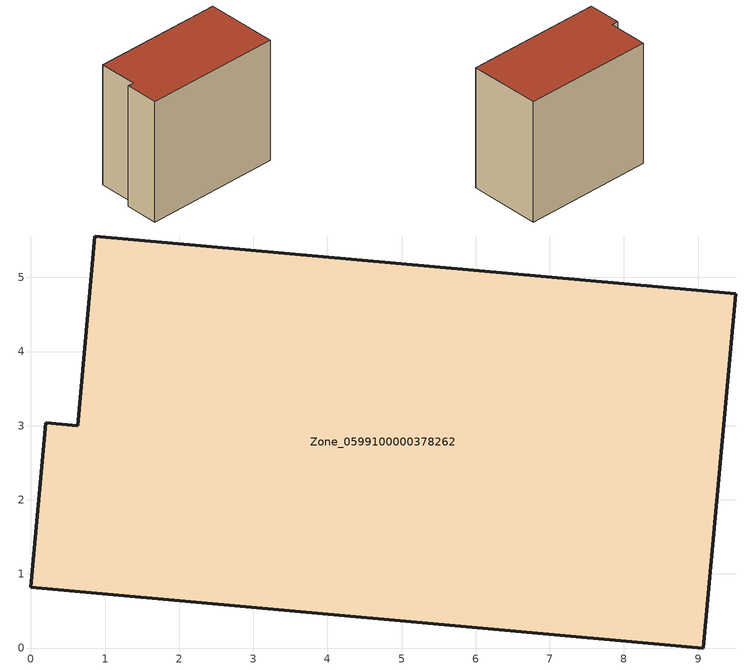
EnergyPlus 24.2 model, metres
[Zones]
Zone_0599100000378262
 floor ground (C_G): 9.51,4.78 9.07,0 0,0.82 0.2,3.04 0.63,3 0.86,5.56 z0
 wall outside (C_F): 0.63,3 0.2,3.04 0,0.82 9.07,0 9.51,4.78 0.86,5.56 0.63,3 z0:8.35
 roof outside (C_R): 9.07,0 9.51,4.78 0.86,5.56 0.63,3 0.2,3.04 0,0.82 z8.35
[BUILDING]
Pand.0599100000378262: North Axis=0; Terrain=City; Loads Convergence Tolerance Value=0.04; Temperature Convergence Tolerance Value=0.4; Solar Distribution=FullExterior; Maximum Number of Warmup Days=25; Minimum Number of Warmup Days=1
[Site:Location]
Rotterdam.The.Hague.AP_ZH_NLD Design_Conditions: Latitude=51.96; Longitude=4.45; Time Zone=1; Elevation=-4.5
[SITE:GROUNDTEMPERATURE:BUILDINGSURFACE]
18, 18, 18, 18, 18, 18, 18, 18, 18, 18, 18, 18
[MATERIAL] Thermal Absorptance=0.9; Solar Absorptance=0.7; Visible Absorptance=0.7
Name | Roughness | Thickness | Conductivity | Density | Specific Heat
G.TI.1992-2005 | MediumSmooth | 0.15 | 0.06 | 540 | 1210
F.TI.1992-2005 | Rough | 0.3 | 0.12 | 1920 | 840
R.TI.1992-2005 | MediumRough | 0.2 | 0.08 | 1500 | 1000
[CONSTRUCTION]
C_G: G.TI.1992-2005
C_F: F.TI.1992-2005
C_R: R.TI.1992-2005
[ZONE]
Zone_0599100000378262: Type=1; Multiplier=1; Ceiling Height=Autocalculate; Volume=Autocalculate; Floor Area=autocalculate; Part of Total Floor Area=Yes
[ZONEINFILTRATION:DESIGNFLOWRATE]
Infil_Zone_0599100000378262: Zone or ZoneList or Space or SpaceList=Zone_0599100000378262; Schedule=AlwaysOn; Design Flow Rate Calculation Method=Flow/Area; Flow Rate per Floor Area=0.0015; Constant Term Coefficient=1; Temperature Term Coefficient=0; Velocity Term Coefficient=0; Velocity Squared Term Coefficient=0
[HVACTEMPLATE:ZONE:IDEALLOADSAIRSYSTEM]
Zone_0599100000378262: Maximum Heating Supply Air Temperature=50; Minimum Cooling Supply Air Temperature=13; Maximum Heating Supply Air Humidity Ratio=0.0156; Minimum Cooling Supply Air Humidity Ratio=0.0077; Heating Limit=NoLimit; Cooling Limit=NoLimit; Dehumidification Control Type=ConstantSensibleHeatRatio; Cooling Sensible Heat Ratio=0.7; Dehumidification Setpoint=60; Humidification Control Type=None; Humidification Setpoint=30; Outdoor Air Method=None; Outdoor Air Flow Rate per Person=0.00944; Outdoor Air Flow Rate per Zone Floor Area=0; Outdoor Air Flow Rate per Zone=0; Demand Controlled Ventilation Type=None; Outdoor Air Economizer Type=NoEconomizer; Heat Recovery Type=None; Sensible Heat Recovery Effectiveness=0.7; Latent Heat Recovery Effectiveness=0.65
[ZONECONTROL:THERMOSTAT]
ThermostatControl_Zone_0599100000378262: Zone or ZoneList=Zone_0599100000378262; Control Type Schedule=DualSetpointControlType; Control 1=Thermostat_Zone_0599100000378262; Temperature Difference Between Cutout And Setpoint=0
[THERMOSTATSETPOINT:DUALSETPOINT]
Thermostat_Zone_0599100000378262: Heating Setpoint Temperature Schedule=HeatingSetpoint_Zone_0599100000378262; Cooling Setpoint Temperature Schedule=CoolingSetpoint_Zone_0599100000378262
[SCHEDULE:COMPACT]
HeatingSetpoint_Zone_0599100000378262: Through: 12/31, For: AllDays, Until: 24:00, 21
CoolingSetpoint_Zone_0599100000378262: Through: 12/31, For: AllDays, Until: 24:00, 24
DualSetpointControlType: Through: 12/31, For: AllDays, Until: 24:00, 4
AlwaysOn: Through: 12/31, For: AllDays, Until: 24:00, 1
